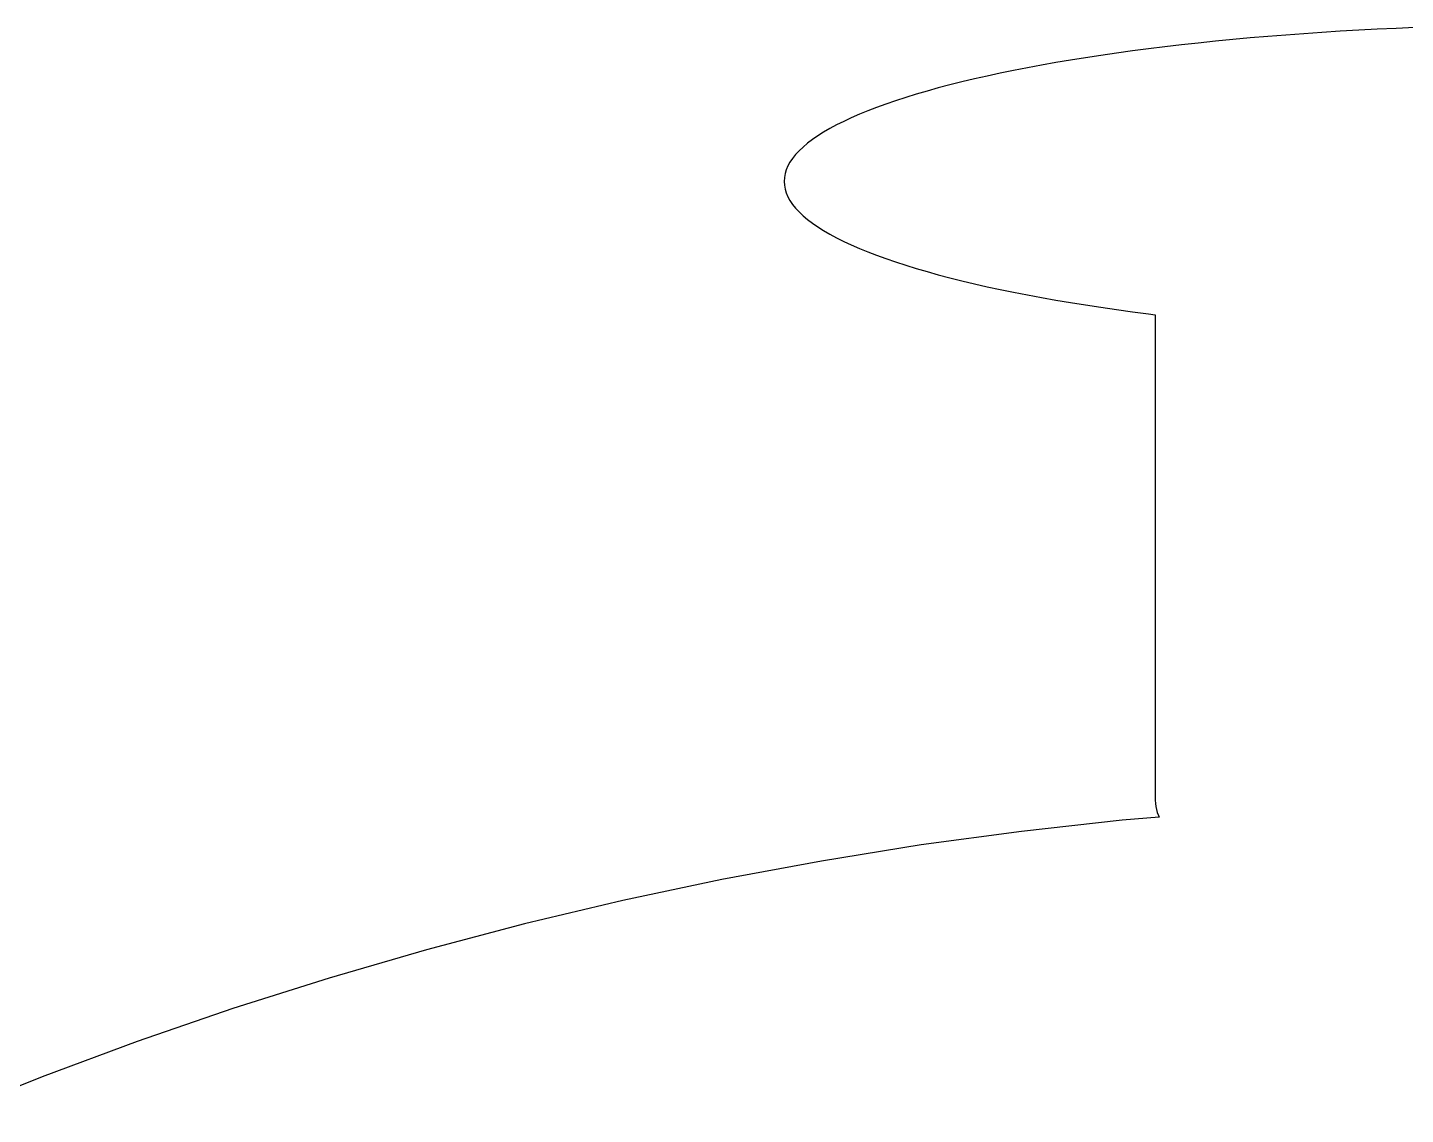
# Model space of a CAD drawing. Header units: metres. Extents: x -106 to 107, y -104 to 107.
# Drawn here: x -32.71 to -2.64, y 83.15 to 106.85 of the extents above; entities that cross this region are included whole.
import ezdxf

# ---------------------------------------------------------------- set-up
doc = ezdxf.new("R2010")
doc.units = ezdxf.units.M

msp = doc.modelspace()

# ---------------------------------------------------------------- linework, layer by layer
for p, q in [((-4.46394, 106.747), (-4.86081, 106.72)), ((-4.06386, 106.773), (-4.46394, 106.747)), ((-3.66078, 106.796), (-4.06386, 106.773)), ((-3.25496, 106.818), (-3.66078, 106.796)), ((-2.84662, 106.837), (-3.25496, 106.818)), ((-2.43604, 106.854), (-2.84662, 106.837)), ((-7.52855, 106.476), (-7.89114, 106.433)), ((-7.16087, 106.516), (-7.52855, 106.476)), ((-6.78835, 106.555), (-7.16087, 106.516)), ((-6.41118, 106.592), (-6.78835, 106.555)), ((-6.02962, 106.627), (-6.41118, 106.592)), ((-5.64388, 106.66), (-6.02962, 106.627)), ((-5.2542, 106.691), (-5.64388, 106.66)), ((-4.86081, 106.72), (-5.2542, 106.691)), ((-9.94812, 106.144), (-10.2692, 106.09)), ((-9.62045, 106.196), (-9.94812, 106.144)), ((-9.28645, 106.247), (-9.62045, 106.196)), ((-8.94632, 106.296), (-9.28645, 106.247)), ((-8.60025, 106.344), (-8.94632, 106.296)), ((-8.24846, 106.389), (-8.60025, 106.344)), ((-7.89114, 106.433), (-8.24846, 106.389)), ((-11.4846, 105.858), (-11.7703, 105.797)), ((-11.1915, 105.918), (-11.4846, 105.858)), ((-10.8911, 105.977), (-11.1915, 105.918)), ((-10.5836, 106.034), (-10.8911, 105.977)), ((-10.2692, 106.09), (-10.5836, 106.034)), ((-12.5807, 105.604), (-12.8348, 105.537)), ((-12.3185, 105.67), (-12.5807, 105.604)), ((-12.0483, 105.734), (-12.3185, 105.67)), ((-11.7703, 105.797), (-12.0483, 105.734)), ((-13.7672, 105.258), (-13.9785, 105.186)), ((-13.547, 105.33), (-13.7672, 105.258)), ((-13.3181, 105.4), (-13.547, 105.33)), ((-13.0807, 105.469), (-13.3181, 105.4)), ((-12.8348, 105.537), (-13.0807, 105.469)), ((-14.5582, 104.962), (-14.733, 104.886)), ((-14.3741, 105.038), (-14.5582, 104.962)), ((-14.1808, 105.112), (-14.3741, 105.038)), ((-13.9785, 105.186), (-14.1808, 105.112)), ((-15.2004, 104.652), (-15.3369, 104.573)), ((-15.0542, 104.731), (-15.2004, 104.652)), ((-14.8983, 104.809), (-15.0542, 104.731)), ((-14.733, 104.886), (-14.8983, 104.809)), ((-15.5806, 104.412), (-15.6875, 104.331)), ((-15.4637, 104.493), (-15.5806, 104.412)), ((-15.3369, 104.573), (-15.4637, 104.493)), ((-15.9482, 104.085), (-16.0149, 104.002)), ((-15.8714, 104.167), (-15.9482, 104.085)), ((-15.7845, 104.249), (-15.8714, 104.167)), ((-15.6875, 104.331), (-15.7845, 104.249)), ((-16.1537, 103.752), (-16.1794, 103.668)), ((-16.1176, 103.835), (-16.1537, 103.752)), ((-16.0714, 103.919), (-16.1176, 103.835)), ((-16.0149, 104.002), (-16.0714, 103.919)), ((-16.1948, 103.584), (-16.2, 103.5)), ((-16.2, 103.5), (-16.1948, 103.416)), ((-16.1794, 103.668), (-16.1948, 103.584)), ((-16.1948, 103.416), (-16.1794, 103.332)), ((-16.1794, 103.332), (-16.1537, 103.248)), ((-16.1537, 103.248), (-16.1176, 103.165)), ((-16.1176, 103.165), (-16.0714, 103.081)), ((-16.0714, 103.081), (-16.0149, 102.998)), ((-16.0149, 102.998), (-15.9482, 102.915)), ((-15.9482, 102.915), (-15.8714, 102.833)), ((-15.8714, 102.833), (-15.7845, 102.751)), ((-15.7845, 102.751), (-15.6875, 102.669)), ((-15.6875, 102.669), (-15.5806, 102.588)), ((-15.5806, 102.588), (-15.4637, 102.507)), ((-15.4637, 102.507), (-15.3369, 102.427)), ((-15.3369, 102.427), (-15.2004, 102.348)), ((-15.2004, 102.348), (-15.0542, 102.269)), ((-15.0542, 102.269), (-14.8983, 102.191)), ((-14.8983, 102.191), (-14.733, 102.114)), ((-14.733, 102.114), (-14.5582, 102.038)), ((-14.5582, 102.038), (-14.3741, 101.962)), ((-14.3741, 101.962), (-14.1808, 101.888)), ((-14.1808, 101.888), (-13.9785, 101.814)), ((-13.9785, 101.814), (-13.7672, 101.742)), ((-13.7672, 101.742), (-13.547, 101.67)), ((-13.547, 101.67), (-13.3181, 101.6)), ((-13.3181, 101.6), (-13.0807, 101.531)), ((-13.0807, 101.531), (-12.8348, 101.463)), ((-12.8348, 101.463), (-12.5807, 101.396)), ((-12.5807, 101.396), (-12.3185, 101.33)), ((-12.3185, 101.33), (-12.0483, 101.266)), ((-12.0483, 101.266), (-11.7703, 101.203)), ((-11.7703, 101.203), (-11.4846, 101.142)), ((-11.4846, 101.142), (-11.1915, 101.082)), ((-11.1915, 101.082), (-10.8911, 101.023)), ((-10.8911, 101.023), (-10.5836, 100.966)), ((-10.5836, 100.966), (-10.2692, 100.91)), ((-10.2692, 100.91), (-9.94812, 100.856)), ((-9.94812, 100.856), (-9.62045, 100.804)), ((-9.62045, 100.804), (-9.28645, 100.753)), ((-9.28645, 100.753), (-8.94632, 100.704)), ((-8.94632, 100.704), (-8.60025, 100.656)), ((-8.60025, 100.656), (-8.24846, 100.611)), ((-8.24846, 100.611), (-8.09999, 100.592)), ((-8.09999, 100.592), (-8.09999, 90)), ((-8.09999, 90), (-8.09727, 89.9337)), ((-8.09727, 89.9337), (-8.08916, 89.8675)), ((-8.01711, 89.6359), (-8.82153, 89.5666)), ((-8.08916, 89.8675), (-8.07561, 89.8014)), ((-8.07561, 89.8014), (-8.05666, 89.7354)), ((-8.05666, 89.7354), (-8.0323, 89.6695)), ((-8.0323, 89.6695), (-8.01711, 89.6359)), ((-11.017, 89.3232), (-13.2057, 89.0259)), ((-8.82153, 89.5666), (-11.017, 89.3232)), ((-13.2057, 89.0259), (-15.3866, 88.675)), ((-15.3866, 88.675), (-17.5581, 88.2707)), ((-17.5581, 88.2707), (-19.7191, 87.8132)), ((-19.7191, 87.8132), (-21.8682, 87.3028)), ((-21.8682, 87.3028), (-24.0041, 86.7398)), ((-24.0041, 86.7398), (-26.1256, 86.1246)), ((-26.1256, 86.1246), (-28.2314, 85.4575)), ((-28.2314, 85.4575), (-30.3201, 84.739)), ((-30.3201, 84.739), (-32.3905, 83.9693)), ((-32.3905, 83.9693), (-34.4415, 83.1492))]:
    msp.add_line(p, q)

doc.saveas('drawing.dxf')
